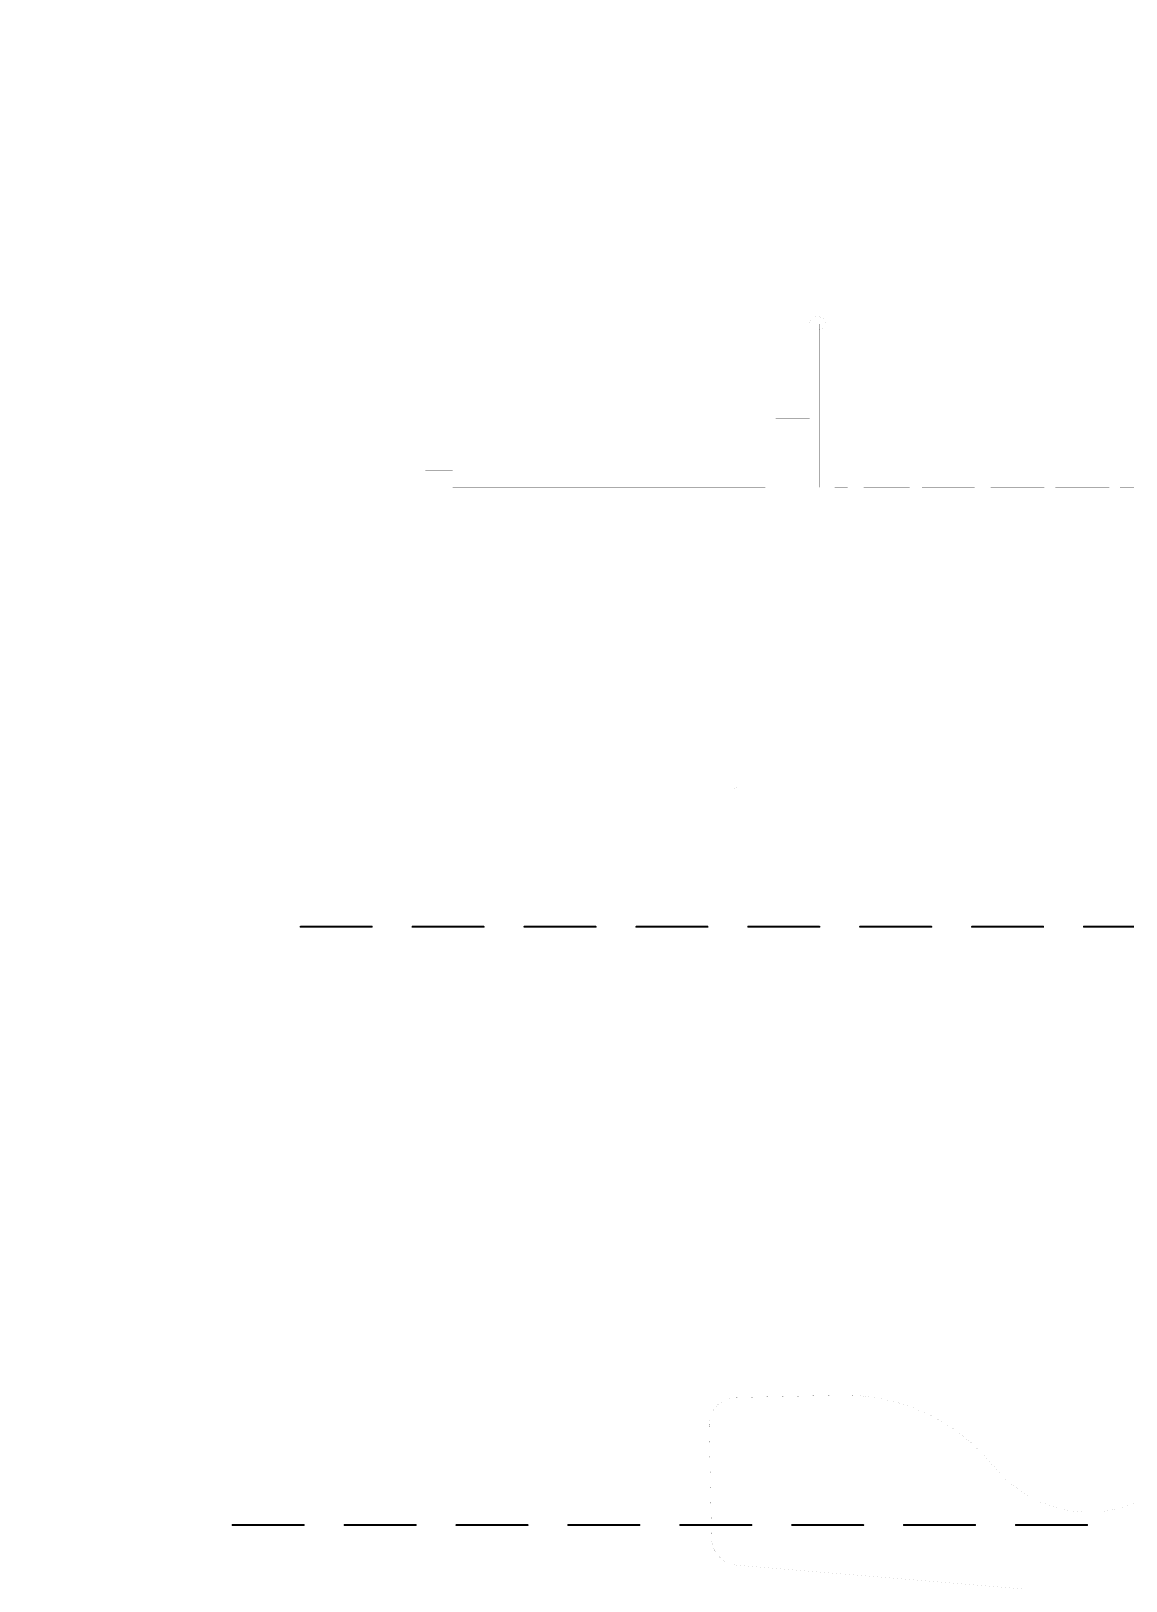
# Model space of a CAD drawing. Extents: x 56 to 255, y 68 to 308.
# Drawn here: x 65.1 to 105.3, y 205.9 to 262.9 of the extents above; entities that cross this region are included whole.
import ezdxf

# ---------------------------------------------------------------- set-up
doc = ezdxf.new("R2010")
doc.units = 0
for name, color, linetype in [('120', 132, 'CONTINUOUS'), ('20', 31, 'CONTINUOUS'), ('47', 251, 'CONTINUOUS')]:
    doc.layers.add(name, color=color, linetype=linetype)

msp = doc.modelspace()

# ---------------------------------------------------------------- linework, layer by layer
at = {"layer": '120', "const_width": 0.001}
for points in [[(77.0865, 67.8161), (77.0865, 307.8161)], [(79.5865, 235.0661), (79.5865, 263.5661)], [(91.0865, 263.3661), (91.0865, 252.1661)], [(65.0865, 236.1661), (65.0865, 262.1662)], [(65.0865, 262.1662), (77.0865, 262.1662)], [(93.7115, 253.9161), (92.4615, 253.9161)], [(92.4615, 248.7037), (92.4615, 253.9161)], [(93.7115, 248.7037), (93.7115, 253.9161)], [(91.0865, 252.1661), (80.5865, 252.1661)], [(80.5865, 252.1661), (80.5865, 246.1661)], [(92.0865, 252.1661), (91.0865, 252.1661)], [(92.0865, 252.1661), (92.0865, 246.1661)], [(93.733, 252.2944), (93.7115, 252.2022)], [(93.7115, 252.2022), (93.7333, 252.1088)], [(93.7979, 252.3718), (93.733, 252.2944)], [(93.7333, 252.1088), (93.7979, 252.03)], [(93.8928, 252.4234), (93.7979, 252.3718)], [(93.7979, 252.03), (93.8936, 251.9754)], [(94.0064, 252.4395), (93.8928, 252.4234)], [(93.8936, 251.9754), (94.0064, 251.9561)], [(94.1193, 252.4203), (94.0064, 252.4395)], [(94.0064, 251.9561), (94.12, 251.9723)], [(94.0865, 252.1661), (94.0865, 246.1661)], [(94.215, 252.3657), (94.1193, 252.4203)], [(94.12, 251.9723), (94.215, 252.0238)], [(94.28, 252.2865), (94.215, 252.3657)], [(94.215, 252.0238), (94.2794, 252.1009)], [(94.2794, 252.1009), (94.3013, 252.1935)], [(94.3013, 252.1935), (94.28, 252.2865)], [(95.7045, 252.1661), (94.8958, 252.1661)], [(98.0486, 252.1661), (96.2931, 252.1661)], [(100.5184, 252.1661), (98.6414, 252.1661)], [(102.9519, 252.1661), (101.115, 252.1661)], [(105.3133, 252.1661), (103.5342, 252.1661)], [(80.5865, 251.5661), (79.5865, 251.5661)], [(92.4615, 251.1662), (92.0865, 251.1662)], [(94.0865, 251.1662), (93.7115, 251.1662)], [(92.4615, 248.7037), (93.7115, 248.7037)], [(92.4615, 247.8011), (92.4615, 248.7037)], [(93.7115, 247.8011), (93.7115, 248.7037)], [(92.4615, 247.8011), (93.7115, 247.8011)], [(92.0865, 247.1661), (92.4615, 247.1661)], [(92.4615, 247.1661), (93.7115, 247.1661)], [(92.4615, 247.1661), (92.4615, 246.6412)], [(93.7115, 247.1661), (94.0865, 247.1661)], [(93.7115, 247.1661), (93.7115, 246.6412)], [(79.5865, 246.7662), (80.5865, 246.7662)], [(93.7115, 246.6412), (92.4615, 246.6412)], [(92.4615, 244.7012), (92.4615, 246.6412)], [(93.7115, 244.7012), (93.7115, 246.6412)], [(80.5865, 246.1661), (91.0865, 246.1661)], [(91.0865, 246.1661), (92.0865, 246.1661)], [(91.0865, 246.1661), (91.0865, 235.2661)], [(94.6382, 246.1661), (95.1145, 246.1661)], [(95.702, 246.1661), (97.3835, 246.1661)], [(97.8457, 246.1661), (99.7792, 246.1661)], [(100.3711, 246.1661), (102.3359, 246.1661)], [(102.7394, 246.1661), (104.7273, 246.1661)], [(105.1194, 246.1661), (106.9395, 246.1661)], [(92.4615, 244.7012), (93.7115, 244.7012)], [(92.4615, 244.4161), (92.4615, 244.7012)], [(93.7115, 244.4161), (93.7115, 244.7012)], [(92.4615, 244.4161), (93.7115, 244.4161)], [(65.0865, 236.1661), (77.0865, 236.1661)], [(79.5865, 234.5661), (79.5865, 235.0661)], [(79.5865, 235.0661), (81.0865, 235.0661)], [(81.0865, 235.0661), (81.0865, 234.5661)], [(81.2865, 235.0661), (81.0865, 235.0661)], [(90.8865, 235.0661), (81.2865, 235.0661)], [(81.2865, 204.5162), (81.2865, 235.0661)], [(79.5865, 182.7161), (79.5865, 234.5661)], [(79.5865, 234.5661), (81.0865, 234.5661)], [(81.0865, 234.5661), (81.0865, 182.7161)], [(94.8703, 212.7728), (90.9953, 212.6884)], [(90.0173, 211.6669), (90.1081, 207.4987)], [(91.025, 206.5239), (108.3491, 205.0836)]]:
    msp.add_lwpolyline(points, dxfattribs=at)
at = {"layer": '120'}
for points, const_width in [([(65.0865, 262.1664, 1), (65.0865, 262.1659)], 0.0005), ([(65.0868, 262.1662, 1), (65.0863, 262.1662)], 0.0005), ([(77.0865, 262.1659, 1), (77.0865, 262.1664)], 0.0005), ([(92.4615, 253.9164, 1), (92.4615, 253.9159)], 0.0005), ([(92.4618, 253.9161, 1), (92.4613, 253.9161)], 0.0005), ([(93.7118, 253.9161, 1), (93.7113, 253.9161)], 0.0005), ([(93.7115, 253.9159, 1), (93.7115, 253.9164)], 0.0005), ([(80.5865, 252.1664, 1), (80.5865, 252.1659)], 0.0005), ([(80.5868, 252.1661, 1), (80.5863, 252.1661)], 0.0005), ([(91.0865, 252.1664, 1), (91.0865, 252.1659)], 0.0005), ([(91.0863, 252.1661, 1), (91.0868, 252.1661)], 0.0005), ([(91.0865, 252.1659, 1), (91.0865, 252.1664)], 0.0005), ([(92.0868, 252.1661, 1), (92.0863, 252.1661)], 0.0005), ([(92.0865, 252.1659, 1), (92.0865, 252.1664)], 0.0005), ([(93.7118, 252.2022, 1), (93.7113, 252.2021)], 0.0005), ([(93.7113, 252.2022, 1), (93.7118, 252.2021)], 0.0005), ([(93.7332, 252.2943, 1), (93.7327, 252.2944)], 0.0005), ([(93.7328, 252.2945, 1), (93.7332, 252.2942)], 0.0005), ([(93.733, 252.1087, 1), (93.7335, 252.1088)], 0.0005), ([(93.7335, 252.1089, 1), (93.7331, 252.1086)], 0.0005), ([(93.7978, 252.3721, 1), (93.798, 252.3716)], 0.0005), ([(93.798, 252.0302, 1), (93.7978, 252.0298)], 0.0005), ([(93.7977, 252.0298, 1), (93.7981, 252.0301)], 0.0005), ([(93.7981, 252.3717, 1), (93.7977, 252.372)], 0.0005), ([(93.8928, 252.4236, 1), (93.8929, 252.4231)], 0.0005), ([(93.893, 252.4232, 1), (93.8927, 252.4236)], 0.0005), ([(93.8936, 251.9756, 1), (93.8935, 251.9751)], 0.0005), ([(93.8935, 251.9751, 1), (93.8937, 251.9756)], 0.0005), ([(94.0065, 252.4398, 1), (94.0064, 252.4393)], 0.0005), ([(94.0064, 251.9564, 1), (94.0065, 251.9559)], 0.0005), ([(94.0065, 252.4393, 1), (94.0064, 252.4398)], 0.0005), ([(94.0064, 251.9559, 1), (94.0065, 251.9564)], 0.0005), ([(94.0868, 252.1661, 1), (94.0863, 252.1661)], 0.0005), ([(94.1194, 252.4205, 1), (94.1191, 252.4201)], 0.0005), ([(94.1192, 252.4201, 1), (94.1193, 252.4205)], 0.0005), ([(94.1199, 251.9725, 1), (94.1201, 251.972)], 0.0005), ([(94.12, 251.972, 1), (94.12, 251.9725)], 0.0005), ([(94.2151, 252.3658, 1), (94.2148, 252.3655)], 0.0005), ([(94.2148, 252.024, 1), (94.2151, 252.0237)], 0.0005), ([(94.2148, 252.3654, 1), (94.2151, 252.3659)], 0.0005), ([(94.2151, 252.0236, 1), (94.2148, 252.024)], 0.0005), ([(94.2792, 252.101, 1), (94.2797, 252.1009)], 0.0005), ([(94.2796, 252.1008, 1), (94.2792, 252.1011)], 0.0005), ([(94.2803, 252.2866, 1), (94.2798, 252.2864)], 0.0005), ([(94.2798, 252.2863, 1), (94.2802, 252.2867)], 0.0005), ([(94.3016, 252.1934, 1), (94.3011, 252.1935)], 0.0005), ([(94.3011, 252.1934, 1), (94.3016, 252.1935)], 0.0005), ([(94.8958, 252.1664, 1), (94.8958, 252.1659)], 0.0005), ([(95.7045, 252.1659, 1), (95.7045, 252.1664)], 0.0005), ([(96.2931, 252.1664, 1), (96.2931, 252.1659)], 0.0005), ([(98.0486, 252.1659, 1), (98.0486, 252.1664)], 0.0005), ([(98.6414, 252.1664, 1), (98.6414, 252.1659)], 0.0005), ([(100.5184, 252.1659, 1), (100.5184, 252.1664)], 0.0005), ([(101.115, 252.1664, 1), (101.115, 252.1659)], 0.0005), ([(102.9519, 252.1659, 1), (102.9519, 252.1664)], 0.0005), ([(103.5342, 252.1664, 1), (103.5342, 252.1659)], 0.0005), ([(105.3133, 252.1659, 1), (105.3133, 252.1664)], 0.0005), ([(79.5865, 251.5664, 1), (79.5865, 251.5659)], 0.0005), ([(80.5865, 251.5659, 1), (80.5865, 251.5664)], 0.0005), ([(92.0865, 251.1664, 1), (92.0865, 251.1659)], 0.0005), ([(92.4615, 251.1659, 1), (92.4615, 251.1664)], 0.0005), ([(93.7115, 251.1664, 1), (93.7115, 251.1659)], 0.0005), ([(94.0865, 251.1659, 1), (94.0865, 251.1664)], 0.0005), ([(92.4615, 248.704, 1), (92.4615, 248.7035)], 0.0005), ([(92.4618, 248.7037, 1), (92.4613, 248.7037)], 0.0005), ([(92.4613, 248.7037, 1), (92.4618, 248.7037)], 0.0005), ([(93.7118, 248.7037, 1), (93.7113, 248.7037)], 0.0005), ([(93.7113, 248.7037, 1), (93.7118, 248.7037)], 0.0005), ([(93.7115, 248.7035, 1), (93.7115, 248.704)], 0.0005), ([(92.4615, 247.8013, 1), (92.4615, 247.8008)], 0.0005), ([(92.4613, 247.8011, 1), (92.4618, 247.8011)], 0.0005), ([(93.7113, 247.8011, 1), (93.7118, 247.8011)], 0.0005), ([(93.7115, 247.8008, 1), (93.7115, 247.8013)], 0.0005), ([(92.0865, 247.1664, 1), (92.0865, 247.1659)], 0.0005), ([(92.4615, 247.1664, 1), (92.4615, 247.1659)], 0.0005), ([(92.4618, 247.1661, 1), (92.4613, 247.1661)], 0.0005), ([(92.4615, 247.1659, 1), (92.4615, 247.1664)], 0.0005), ([(93.7115, 247.1664, 1), (93.7115, 247.1659)], 0.0005), ([(93.7118, 247.1661, 1), (93.7113, 247.1661)], 0.0005), ([(93.7115, 247.1659, 1), (93.7115, 247.1664)], 0.0005), ([(94.0865, 247.1659, 1), (94.0865, 247.1664)], 0.0005), ([(79.5865, 246.7664, 1), (79.5865, 246.7659)], 0.0005), ([(80.5865, 246.7659, 1), (80.5865, 246.7664)], 0.0005), ([(92.4615, 246.6415, 1), (92.4615, 246.641)], 0.0005), ([(92.4618, 246.6412, 1), (92.4613, 246.6412)], 0.0005), ([(92.4613, 246.6412, 1), (92.4618, 246.6412)], 0.0005), ([(93.7118, 246.6412, 1), (93.7113, 246.6412)], 0.0005), ([(93.7113, 246.6412, 1), (93.7118, 246.6412)], 0.0005), ([(93.7115, 246.641, 1), (93.7115, 246.6415)], 0.0005), ([(80.5865, 246.1664, 1), (80.5865, 246.1659)], 0.0005), ([(80.5863, 246.1661, 1), (80.5868, 246.1661)], 0.0005), ([(91.0865, 246.1664, 1), (91.0865, 246.1659)], 0.0005), ([(91.0868, 246.1661, 1), (91.0863, 246.1661)], 0.0005), ([(91.0865, 246.1659, 1), (91.0865, 246.1664)], 0.0005), ([(92.0863, 246.1661, 1), (92.0868, 246.1661)], 0.0005), ([(92.0865, 246.1659, 1), (92.0865, 246.1664)], 0.0005), ([(94.0863, 246.1661, 1), (94.0868, 246.1661)], 0.0005), ([(94.6382, 246.1664, 1), (94.6382, 246.1659)], 0.0005), ([(95.1145, 246.1659, 1), (95.1145, 246.1664)], 0.0005), ([(95.702, 246.1664, 1), (95.702, 246.1659)], 0.0005), ([(97.3835, 246.1659, 1), (97.3835, 246.1664)], 0.0005), ([(97.8457, 246.1664, 1), (97.8457, 246.1659)], 0.0005), ([(99.7792, 246.1659, 1), (99.7792, 246.1664)], 0.0005), ([(100.3711, 246.1664, 1), (100.3711, 246.1659)], 0.0005), ([(102.3359, 246.1659, 1), (102.3359, 246.1664)], 0.0005), ([(102.7394, 246.1664, 1), (102.7394, 246.1659)], 0.0005), ([(104.7273, 246.1659, 1), (104.7273, 246.1664)], 0.0005), ([(105.1194, 246.1664, 1), (105.1194, 246.1659)], 0.0005), ([(92.4615, 244.7015, 1), (92.4615, 244.701)], 0.0005), ([(92.4618, 244.7012, 1), (92.4613, 244.7012)], 0.0005), ([(92.4613, 244.7012, 1), (92.4618, 244.7012)], 0.0005), ([(93.7118, 244.7012, 1), (93.7113, 244.7012)], 0.0005), ([(93.7113, 244.7012, 1), (93.7118, 244.7012)], 0.0005), ([(93.7115, 244.701, 1), (93.7115, 244.7015)], 0.0005), ([(92.4615, 244.4164, 1), (92.4615, 244.4159)], 0.0005), ([(92.4613, 244.4161, 1), (92.4618, 244.4161)], 0.0005), ([(93.7113, 244.4161, 1), (93.7118, 244.4161)], 0.0005), ([(93.7115, 244.4159, 1), (93.7115, 244.4164)], 0.0005), ([(65.0865, 236.1664, 1), (65.0865, 236.1659)], 0.0005), ([(65.0863, 236.1661, 1), (65.0868, 236.1661)], 0.0005), ([(77.0865, 236.1659, 1), (77.0865, 236.1664)], 0.0005), ([(79.5865, 235.0664, 1), (79.5865, 235.0659)], 0.0005), ([(79.5868, 235.0661, 1), (79.5863, 235.0661)], 0.0005), ([(79.5863, 235.0661, 1), (79.5868, 235.0661)], 0.0005), ([(81.0865, 235.0664, 1), (81.0865, 235.0659)], 0.0005), ([(81.0868, 235.0661, 1), (81.0863, 235.0661)], 0.0005), ([(81.0865, 235.0659, 1), (81.0865, 235.0664)], 0.0005), ([(81.2865, 235.0664, 1), (81.2865, 235.0659)], 0.0005), ([(81.2868, 235.0661, 1), (81.2863, 235.0661)], 0.0005), ([(81.2865, 235.0659, 1), (81.2865, 235.0664)], 0.0005), ([(90.8865, 235.0661, 0.4142), (91.0865, 235.2661)], 0.001), ([(90.8865, 235.0664, 1), (90.8865, 235.0659)], 0.0005), ([(90.8865, 235.0659, 1), (90.8865, 235.0664)], 0.0005), ([(91.0868, 235.2661, 1), (91.0863, 235.2661)], 0.0005), ([(91.0863, 235.2661, 1), (91.0868, 235.2661)], 0.0005), ([(79.5865, 234.5664, 1), (79.5865, 234.5659)], 0.0005), ([(79.5868, 234.5661, 1), (79.5863, 234.5661)], 0.0005), ([(79.5863, 234.5661, 1), (79.5868, 234.5661)], 0.0005), ([(81.0868, 234.5661, 1), (81.0863, 234.5661)], 0.0005), ([(81.0863, 234.5661, 1), (81.0868, 234.5661)], 0.0005), ([(81.0865, 234.5659, 1), (81.0865, 234.5664)], 0.0005), ([(100.4824, 210.1552, 0.7917), (108.3904, 213.9236)], 0.001), ([(90.9953, 212.6884, 0.4142), (90.0173, 211.6669)], 0.001), ([(90.9953, 212.6887, 1), (90.9953, 212.6882)], 0.0005), ([(90.9953, 212.6882, 1), (90.9953, 212.6887)], 0.0005), ([(100.4824, 210.1552, 0.2332), (94.8703, 212.7728)], 0.001), ([(94.8703, 212.773, 1), (94.8703, 212.7725)], 0.0005), ([(94.8703, 212.7725, 1), (94.8703, 212.773)], 0.0005), ([(90.0176, 211.6669, 1), (90.0171, 211.6669)], 0.0005), ([(90.0171, 211.6669, 1), (90.0176, 211.6669)], 0.0005), ([(100.4826, 210.1554, 1), (100.4822, 210.155)], 0.0005), ([(100.4822, 210.155, 1), (100.4826, 210.1554)], 0.0005), ([(90.1081, 207.4987, 0.3839), (91.025, 206.5239)], 0.001), ([(90.1083, 207.4987, 1), (90.1078, 207.4987)], 0.0005), ([(90.1078, 207.4987, 1), (90.1083, 207.4987)], 0.0005), ([(91.025, 206.5241, 1), (91.025, 206.5236)], 0.0005), ([(91.025, 206.5236, 1), (91.025, 206.5241)], 0.0005)]:
    msp.add_lwpolyline(points, format="xyb", dxfattribs=dict(at, const_width=const_width))
at = {"layer": '20', "const_width": 0.001}
for points in [[(80, 232), (81, 233)], [(81, 233), (103, 233)], [(103, 233), (103.5, 232.5)], [(80, 207), (80, 232)], [(103.5, 232.5), (103.5, 223.5)], [(103.5, 223.5), (109, 218)], [(83, 204), (80, 207)]]:
    msp.add_lwpolyline(points, dxfattribs=at)
at = {"layer": '20', "const_width": 0.0005}
for points in [[(81.0002, 232.9998, 1), (80.9998, 233.0002)], [(81, 233.0002, 1), (81, 232.9998)], [(103.0002, 233.0002, 1), (102.9998, 232.9998)], [(103, 232.9998, 1), (103, 233.0002)], [(80.0002, 232, 1), (79.9998, 232)], [(79.9998, 232.0002, 1), (80.0002, 231.9998)], [(103.5002, 232.5, 1), (103.4998, 232.5)], [(103.4998, 232.4998, 1), (103.5002, 232.5002)], [(103.5002, 223.5002, 1), (103.4998, 223.4998)], [(103.4998, 223.5, 1), (103.5002, 223.5)], [(80.0002, 207.0002, 1), (79.9998, 206.9998)], [(79.9998, 207, 1), (80.0002, 207)]]:
    msp.add_lwpolyline(points, format="xyb", dxfattribs=at)
at = {"layer": '47', "const_width": 0.0762}
for points in [[(75, 230), (77.6136, 230)], [(79.1136, 230), (81.7273, 230)], [(83.2273, 230), (85.8409, 230)], [(87.3409, 230), (89.9545, 230)], [(91.4545, 230), (94.0682, 230)], [(95.5682, 230), (98.1818, 230)], [(99.6818, 230), (102.2955, 230)], [(103.7955, 230), (106.4091, 230)], [(72.5, 208), (75.1136, 208)], [(76.6136, 208), (79.2273, 208)], [(80.7273, 208), (83.3409, 208)], [(84.8409, 208), (87.4545, 208)], [(88.9545, 208), (91.5682, 208)], [(93.0682, 208), (95.6818, 208)], [(97.1818, 208), (99.7955, 208)], [(101.2955, 208), (103.9091, 208)]]:
    msp.add_lwpolyline(points, dxfattribs=at)
at = {"layer": '47', "const_width": 0.0381}
for points in [[(75, 230.019, 1), (75, 229.981)], [(77.6136, 229.981, 1), (77.6136, 230.019)], [(79.1136, 230.019, 1), (79.1136, 229.981)], [(81.7273, 229.981, 1), (81.7273, 230.019)], [(83.2273, 230.019, 1), (83.2273, 229.981)], [(85.8409, 229.981, 1), (85.8409, 230.019)], [(87.3409, 230.019, 1), (87.3409, 229.981)], [(89.9545, 229.981, 1), (89.9545, 230.019)], [(91.4545, 230.019, 1), (91.4545, 229.981)], [(94.0682, 229.981, 1), (94.0682, 230.019)], [(95.5682, 230.019, 1), (95.5682, 229.981)], [(98.1818, 229.981, 1), (98.1818, 230.019)], [(99.6818, 230.019, 1), (99.6818, 229.981)], [(102.2955, 229.981, 1), (102.2955, 230.019)], [(103.7955, 230.019, 1), (103.7955, 229.981)], [(72.5, 208.019, 1), (72.5, 207.981)], [(75.1136, 207.981, 1), (75.1136, 208.019)], [(76.6136, 208.019, 1), (76.6136, 207.981)], [(79.2273, 207.981, 1), (79.2273, 208.019)], [(80.7273, 208.019, 1), (80.7273, 207.981)], [(83.3409, 207.981, 1), (83.3409, 208.019)], [(84.8409, 208.019, 1), (84.8409, 207.981)], [(87.4545, 207.981, 1), (87.4545, 208.019)], [(88.9545, 208.019, 1), (88.9545, 207.981)], [(91.5682, 207.981, 1), (91.5682, 208.019)], [(93.0682, 208.019, 1), (93.0682, 207.981)], [(95.6818, 207.981, 1), (95.6818, 208.019)], [(97.1818, 208.019, 1), (97.1818, 207.981)], [(99.7955, 207.981, 1), (99.7955, 208.019)], [(101.2955, 208.019, 1), (101.2955, 207.981)], [(103.9091, 207.981, 1), (103.9091, 208.019)]]:
    msp.add_lwpolyline(points, format="xyb", dxfattribs=at)

doc.saveas('drawing.dxf')
